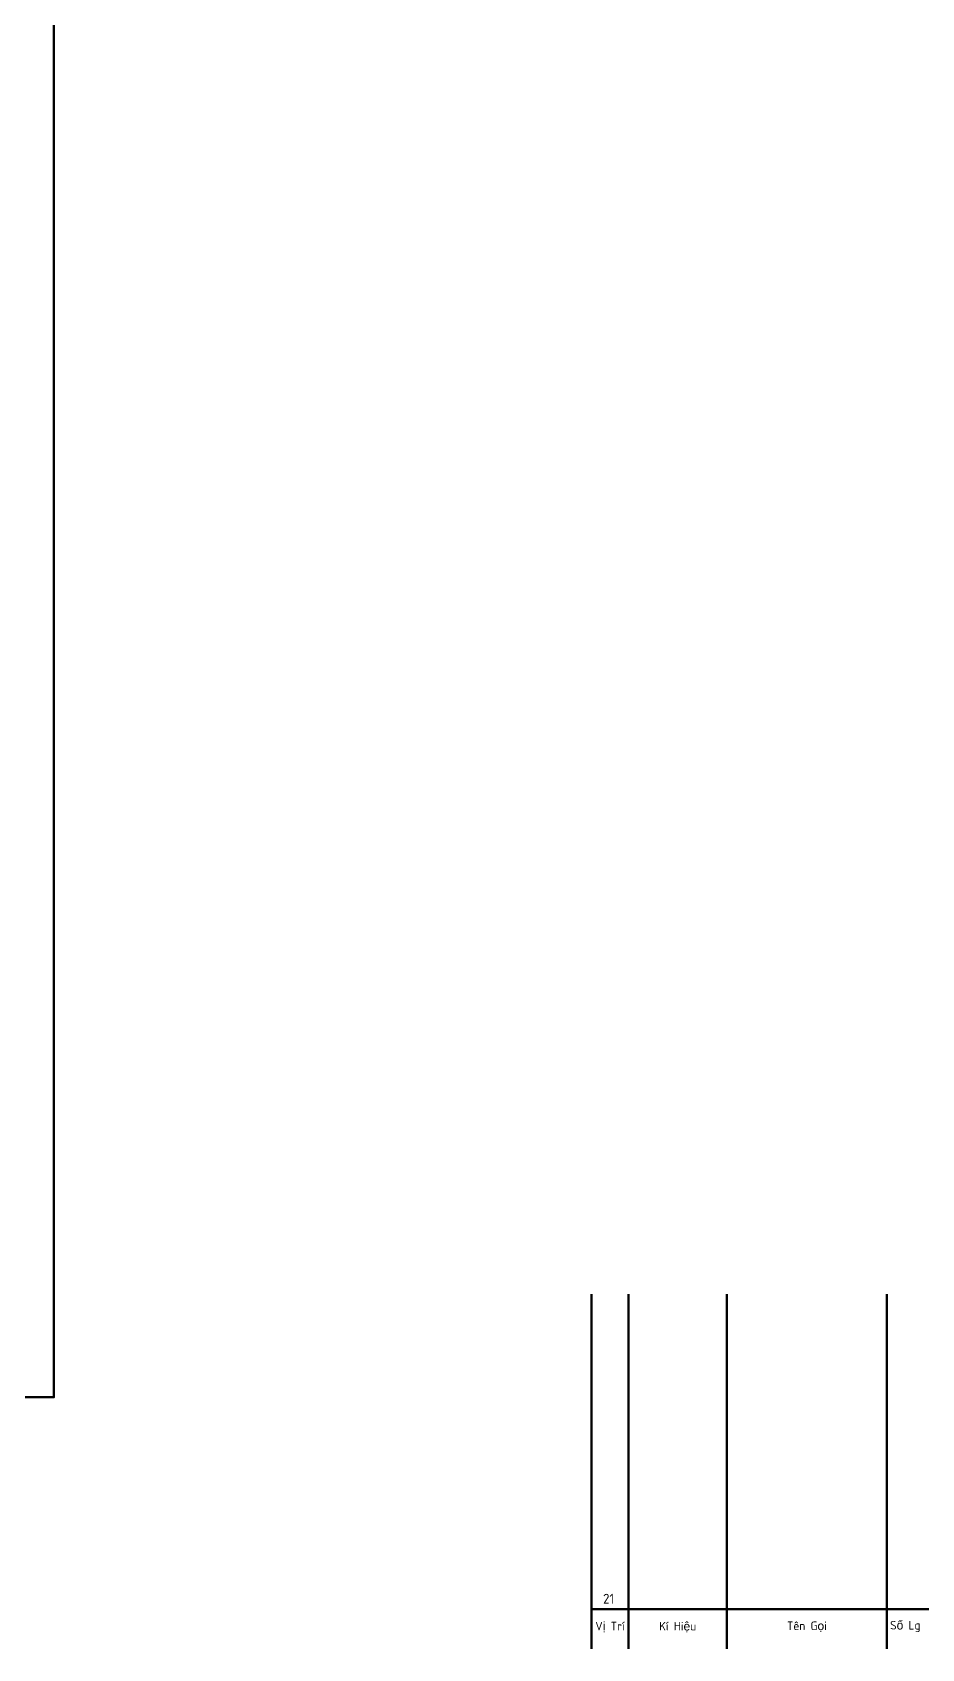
# Model space of a CAD drawing. Header units: millimetres. Extents: x -1615 to 4166, y 5 to 3174.
# Drawn here: x -732 to -371, y 1629 to 2286 of the extents above; entities that cross this region are included whole.
import ezdxf

# ---------------------------------------------------------------- set-up
doc = ezdxf.new("R2010")
doc.units = ezdxf.units.MM
doc.header["$LTSCALE"] = 0.25
doc.layers.add('AM_0', color=7, linetype='Continuous', lineweight=50)
doc.layers.add('AM_4', color=3, linetype='Continuous', lineweight=25)
doc.styles.get("Standard").update_dxf_attribs({"font": ''})
doc.styles.get('Standard').set_extended_font_data('TCVN 7284')

msp = doc.modelspace()

# ---------------------------------------------------------------- linework, layer by layer
at = {"layer": 'AM_0', "ltscale": 0.5}
for p, q in [((-505.079, 1773.433), (-505.079, 1629.433)), ((-490.079, 1773.433), (-490.079, 1629.433)), ((-450.079, 1773.433), (-450.079, 1629.433)), ((-385.079, 1773.433), (-385.079, 1629.433)), ((-320.079, 1645.433), (-505.079, 1645.433))]:
    msp.add_line(p, q, dxfattribs=at)
at = {"layer": 'AM_0'}
msp.add_lwpolyline([(-1564.541, 2325.557), (-723.541, 2325.557), (-723.541, 1731.557), (-1564.541, 1731.557)], close=True, dxfattribs=at)
at = {"layer": 'AM_4'}
msp.add_line((-505.079, 1629.433), (-505.079, 1645.433), dxfattribs=at)

# ---------------------------------------------------------------- texts
at = {"layer": 'AM_0', "insert": (-500.391, 1651.732), "char_height": 4, "width": 16.17177, "attachment_point": 1}
msp.add_mtext('21', dxfattribs=at)
at = {"layer": 'AM_4', "char_height": 3.5, "attachment_point": 1}
for s, width, insert in [('\\pxqc;V{\\fArial|b0|i0|c0|p34;ị} Trí', 15, (-505.079, 1640.348)), ('\\pxqc;Kí Hi{\\fArial|b0|i0|c0|p34;ệ}u', 40, (-490.079, 1640.325)), ('\\pxqc;Tên G{\\fArial|b0|i0|c0|p34;ọ}i', 65, (-450.079, 1640.47)), ('\\pxqc;S{\\fArial|b0|i0|c0|p34;ố} Lg', 15, (-385.079, 1640.717))]:
    msp.add_mtext_dynamic_manual_height_columns(s, width=width, gutter_width=17.5, heights=[0], dxfattribs=dict(at, insert=insert))

doc.saveas('drawing.dxf')
